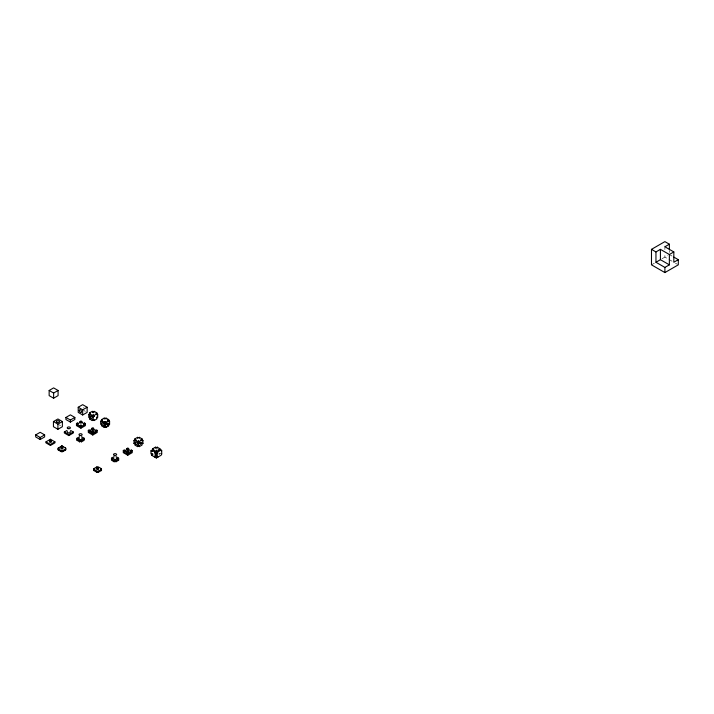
<?xml version="1.0" encoding="UTF-8"?>
<svg xmlns="http://www.w3.org/2000/svg" width="714" height="714" viewBox="0 0 714 714"><rect width="100%" height="100%" fill="white"/><g stroke="black" fill="none" stroke-linecap="round" stroke-linejoin="round"><path stroke-width="0.54" stroke-dasharray="3.57 2.68" d="M651.489 264.84L654.363 263.18M662.021 258.754L667.572 255.55M670.259 255.032L672.044 256.067M672.044 261.226L664.895 257.102L664.895 252.97M675.426 263.18L677.345 264.287M83.574 410.345L85.359 411.38M58.807 424.643L60.592 425.678M669.366 250.391L669.366 252.453M664.895 246.044L664.895 251.935M83.797 407.89A1.58 0.91 60 0 1 83.94 407.337M154.394 454.515A1.58 0.91 60 0 1 153.813 454.184M156.714 449.838A1.58 0.91 60 0 1 157.125 449.597M159.918 453.881L159.017 454.399L159.017 453.363L159.918 453.881"/><path stroke-width="1.07" d="M49.15 390.469L53.621 387.889L58.084 390.469L58.084 395.627L53.621 398.216L49.15 395.627L49.15 390.469L53.621 393.048L58.084 390.469M53.443 421.546L57.914 418.966L62.377 421.546L62.377 426.704L57.914 429.284L53.443 426.704L53.443 421.546L57.914 424.125L62.377 421.546M78.21 407.248L82.672 404.668L87.144 407.248L87.144 412.406L82.672 414.986L78.21 412.406L78.21 407.248L82.672 409.827L87.144 407.248M35.7 434.888L40.171 432.309L44.634 434.888L44.634 436.95L40.171 439.529L35.7 436.95L35.7 434.888L40.171 437.468L44.634 434.888M65.911 417.44L70.383 414.861L74.845 417.44L74.845 419.511L70.383 422.09L65.911 419.511L65.911 417.44L70.383 420.019L74.845 417.44M90.544 414.37L89.652 414.888L89.652 412.817L92.329 411.273L94.114 412.308M89.652 416.949L89.652 419.011L90.544 418.493L88.75 417.467L88.75 414.37L90.544 413.335L89.652 412.817M92.329 412.308L94.114 411.273L96.801 412.817L96.801 414.888L97.693 414.37L97.693 417.467L96.801 417.985M84.502 423.018L84.502 425.08L83.609 424.562L83.609 423.536L84.502 423.018L85.394 423.536L85.394 425.598L80.923 428.177L76.46 425.598L76.46 423.536L77.353 423.018L78.245 423.536L78.245 424.562L77.353 425.08L77.353 423.018M80.03 422.501L80.03 421.465L80.923 420.957L81.815 421.465L81.815 422.501L80.923 423.018L80.03 422.501L77.353 424.045L76.46 423.536M45.982 441.85L50.444 439.271L54.916 441.85L54.916 442.885L50.444 445.465L45.982 442.885L45.982 441.85L50.444 444.429L54.916 441.85M80.03 421.465L80.923 421.983L81.815 421.465M89.652 413.852L92.329 415.405L93.222 414.888L94.114 415.405L96.801 413.852M96.801 412.817L95.908 413.335L97.693 414.37M70.606 430.426L73.283 431.97L73.283 433.005L68.812 435.585L64.349 433.005L64.349 431.97L67.027 430.426M89.652 417.985L90.544 417.467M92.329 415.405L92.329 416.432L93.222 415.914L94.114 416.432L94.114 415.405M92.329 416.432L93.222 416.949L94.114 416.432M77.353 425.08L80.03 426.633L80.03 425.598L80.923 425.08L81.815 425.598L81.815 426.633L84.502 425.08M81.815 425.598L80.923 426.115L80.03 425.598M85.394 423.536L84.502 424.045L81.815 422.501M89.652 419.011L92.329 420.564L94.114 419.529L94.114 420.564L96.801 419.011L96.801 416.949M64.349 431.97L68.812 434.549L73.283 431.97M108.698 425.821L106.011 427.365L106.011 426.338L104.226 427.365L101.54 425.821L101.54 424.785L100.647 424.268L100.647 421.18L101.54 421.688L101.54 419.627L104.226 418.083L105.119 418.591L106.011 418.083L108.698 419.627L108.698 421.688L109.59 421.18L109.59 424.268L107.796 425.303L108.698 425.821L108.698 424.785L107.796 424.268M100.647 421.18L102.441 420.144L102.441 421.18M96.345 431.916L95.453 431.399L95.453 430.372L96.345 429.855L97.238 430.372L97.238 432.434L92.766 435.013L88.304 432.434L88.304 430.372L89.196 429.855L90.089 430.372L90.089 431.399L89.196 431.916L89.196 430.89L91.874 429.337L92.766 429.855L93.659 429.337L96.345 430.89L96.345 431.916L93.659 433.469L91.874 432.434L91.874 433.469L89.196 431.916M91.874 429.337L91.874 428.302L92.766 427.793L93.659 428.302L93.659 429.337M61.931 445.902L58.361 447.964L58.361 450.034L61.038 451.578A1.267 0.732 0 0 0 62.823 451.578L65.51 450.034L65.51 447.964L61.931 445.902L61.931 446.937M91.874 428.302L92.766 428.819L93.659 428.302M101.54 420.662L104.226 422.206L105.119 421.688L106.011 422.206L108.698 420.662M108.698 421.688L107.796 421.18L107.796 420.144L108.698 419.627M58.361 448.999L59.253 448.481L58.361 447.964A1.267 0.732 0 0 0 58.361 448.999L61.038 450.543A1.267 0.732 0 0 0 62.823 450.543L65.51 448.999A1.267 0.732 0 0 0 65.51 447.964M81.458 436.691L84.145 438.235L84.145 440.306L81.458 441.85L80.566 441.332L79.673 441.85L76.996 440.306L76.996 438.235L79.673 436.691M104.226 422.206L104.226 423.241L105.119 422.724L106.011 423.241L106.011 422.206M76.996 440.306L77.888 439.788L77.888 438.753L76.996 439.271L79.673 440.824L80.566 440.306L81.458 440.824L84.145 439.271L83.252 438.753L83.252 439.788M104.226 423.241L105.119 423.759L106.011 423.241M91.874 432.434L92.766 431.916L93.659 432.434L93.659 433.469M91.874 433.469L93.659 432.434M95.453 431.399L97.238 430.372M104.226 427.365L104.226 426.338L105.119 425.821M83.252 438.753L84.145 438.235M133.991 440.422L134.884 440.94L134.884 438.878L137.561 437.325L138.454 437.843L139.355 437.325L142.032 438.878L142.032 440.94L142.925 440.422L142.925 443.519L142.032 444.037L142.032 445.072L139.355 446.616L137.561 445.581L137.561 446.616L134.884 445.072L134.884 444.037L133.991 443.519L133.991 440.422L135.776 439.396L135.776 440.422M133.991 443.519L134.884 443.001M134.884 439.904L137.561 441.457L138.454 440.94L139.355 441.457L142.032 439.904M141.14 440.422L141.14 439.396L142.032 438.878M131.34 450.061L131.34 452.123L130.439 451.605L130.439 450.57L131.34 450.061L132.233 450.57L132.233 452.64L127.761 455.22L123.29 452.64L123.29 450.57L124.182 450.061L125.084 450.57L125.084 451.605L124.182 452.123L124.182 450.061M124.182 451.087L126.869 449.543L126.869 448.508L127.761 447.99L128.654 448.508L128.654 449.543L131.34 451.087M137.561 441.457L137.561 442.484L138.454 441.975L139.355 442.484L139.355 441.457M115.963 456.612L118.64 458.156L118.64 460.227L115.963 461.771L115.07 461.253L114.178 461.771L111.491 460.227L111.491 458.156L114.178 456.612M126.869 448.508L127.761 449.026L128.654 448.508M94.016 470.624L94.016 469.589A1.267 0.732 0 0 1 94.016 468.554L96.702 467.01A1.267 0.732 0 0 1 98.487 467.01L101.174 468.554L101.174 470.624L98.487 472.168A1.267 0.732 0 0 1 96.702 472.168L94.016 470.624A1.267 0.732 0 0 1 93.82 469.741M137.561 442.484L138.454 443.001L139.355 442.484M112.384 459.709L112.384 458.674L111.491 459.191L114.178 460.735L115.07 460.227L115.963 460.735L118.64 459.191L117.748 458.674L117.748 459.709L118.64 460.227M126.869 449.543L127.761 450.061L128.654 449.543M124.182 452.123L126.869 453.667L126.869 452.64L127.761 452.123L128.654 452.64L128.654 453.667L131.34 452.123M137.561 446.616L139.355 445.581L139.355 446.616M117.748 458.674L118.64 458.156M126.869 453.667L128.654 452.64M130.439 451.605L132.233 450.57M94.016 468.554L94.917 469.071L94.016 469.589L96.702 471.133A1.267 0.732 0 0 0 98.487 471.133L101.174 469.589A1.267 0.732 0 0 0 101.174 468.554M152.76 450.784L151.868 451.302L151.868 450.266L154.554 451.81L154.554 452.846L155.447 453.363L155.447 456.46L154.554 455.943L154.554 456.978L156.339 455.943L158.124 456.978A1.267 0.732 -60 0 1 157.232 456.46L157.232 453.363L155.447 452.328L155.447 451.302L152.76 449.749L152.76 448.722L155.447 447.169L157.232 448.205L157.232 447.169L159.918 448.722L159.918 449.749A1.267 0.732 -60 0 1 160.811 450.266A1.267 0.732 -60 0 1 161.703 450.784L161.703 453.881A1.267 0.732 -60 0 1 160.811 455.425L156.339 458.004L151.868 455.425L151.868 453.363M152.76 453.881L151.868 454.399L150.975 453.881L150.975 450.784L153.662 449.231L153.662 450.266M157.232 447.169L155.447 448.205L155.447 447.169M154.554 451.81L156.339 450.784L158.124 451.81L160.811 450.266M159.017 450.266L159.017 449.231L159.918 448.722M154.554 452.846L156.339 451.81L157.232 452.328L157.232 451.302L159.918 449.749M151.868 455.425L152.76 454.907M155.447 453.363L156.339 452.846A1.267 0.732 -60 0 1 157.232 451.302M673.829 257.102L678.3 259.682L678.3 264.84L664.895 272.578L651.489 264.84L651.489 249.356L664.895 241.618L669.366 244.197L669.366 249.356M651.489 249.356L655.952 251.935L660.423 249.356L669.366 254.514L673.829 251.935L673.829 262.261L678.3 259.682M669.366 244.197L664.895 246.776L673.829 251.935M655.952 251.935L655.952 262.261L660.423 259.682L669.366 264.84L669.366 254.514M655.952 262.261L664.895 267.42L669.366 264.84M159.017 449.231L161.703 450.784M107.796 420.144L109.59 421.18M141.14 439.396L142.925 440.422M152.76 448.722L153.662 449.231M160.811 453.363L161.703 453.881M101.54 419.627L102.441 420.144M108.698 423.759L109.59 424.268M134.884 438.878L135.776 439.396M142.032 443.001L142.925 443.519M88.75 414.37L89.652 414.888M150.975 450.784L151.868 451.302M138.454 445.072L139.355 445.581M104.226 426.338L106.011 427.365M94.114 420.564L92.329 419.529L92.329 420.564M88.304 430.372L90.089 431.399M123.29 450.57L125.084 451.605M126.869 452.64L128.654 453.667M76.996 438.235L77.888 438.753M111.491 458.156L112.384 458.674M664.895 267.42L664.895 272.578M660.423 249.356L660.423 259.682M156.339 450.784L156.339 451.81M156.339 452.846L156.339 458.004M139.355 437.325L139.355 438.36M138.454 440.94L138.454 441.975M138.454 443.001L138.454 446.098M137.561 437.325L137.561 438.36M127.761 449.026L127.761 450.061M127.761 452.123L127.761 455.22M115.963 460.735L115.963 461.771M115.07 460.227L115.07 461.253M114.178 460.735L114.178 461.771M106.011 418.083L106.011 419.109M105.119 421.688L105.119 422.724M105.119 423.759L105.119 426.856M104.226 418.083L104.226 419.109M98.487 471.133L98.487 472.168M96.702 467.01L96.702 468.036M96.702 471.133L96.702 472.168M93.222 411.791L93.222 412.817M93.222 414.888L93.222 415.914M93.222 416.949L93.222 420.046M92.766 428.819L92.766 429.855M92.766 432.952L92.766 435.013M82.672 409.827L82.672 414.986M81.458 440.824L81.458 441.85M80.923 421.983L80.923 423.018M80.923 425.08L80.923 428.177M80.566 440.306L80.566 441.332M79.673 440.824L79.673 441.85M70.383 420.019L70.383 422.09M68.812 434.549L68.812 435.585M62.823 450.543L62.823 451.578M61.038 450.543L61.038 451.578M57.914 424.125L57.914 429.284M53.621 393.048L53.621 398.216M50.444 439.271L50.444 440.306M50.444 444.429L50.444 445.465M40.171 437.468L40.171 439.529M107.127 423.107A0.946 0.544 -60 0 1 105.984 424.321M103.2 422.67A0.946 0.544 -60 0 1 103.111 422.34M91.544 432.247A1.267 0.732 0 0 1 92.766 431.702A1.267 0.732 0 0 1 93.989 432.247M70.186 431.515A1.58 0.91 0 0 1 68.812 432.88A1.58 0.91 0 0 1 67.446 431.515M81.682 438.11A1.58 0.91 0 0 1 81.682 439.405A1.58 0.91 0 0 1 79.45 439.405A1.58 0.91 0 0 1 79.45 438.11M51.122 441.466A0.946 0.544 0 0 1 51.176 442.207A0.946 0.544 0 0 1 49.9 442.296A0.946 0.544 0 0 1 49.623 441.582M62.404 448.008A0.946 0.544 0 0 1 62.662 448.838A0.946 0.544 0 0 1 61.208 448.838A0.946 0.544 0 0 1 61.458 448.008M58.361 450.034A1.267 0.732 0 0 1 58.155 449.151M61.038 446.42A1.267 0.732 0 0 1 62.823 446.42M65.51 448.999A1.267 0.732 0 0 1 65.51 450.034M157.232 456.46A1.267 0.732 -60 0 1 156.339 455.943M157.232 453.363A1.267 0.732 -60 0 1 158.124 451.81M98.264 468.687A0.946 0.544 0 0 1 98.264 469.455A0.946 0.544 0 0 1 96.925 469.455A0.946 0.544 0 0 1 96.925 468.687M101.174 469.589A1.267 0.732 0 0 1 101.174 470.624M116.186 458.031A1.58 0.91 0 0 1 116.186 459.316A1.58 0.91 0 0 1 113.954 459.316A1.58 0.91 0 0 1 113.954 458.031M126.664 452.274A1.267 0.732 0 0 1 128.859 452.274M140.471 442.359A0.946 0.544 -60 0 1 139.623 443.59M89.875 416.565A1.58 0.91 60 0 0 91.544 418.645A1.58 0.91 60 0 0 91.544 416.414A1.58 0.91 60 0 0 89.875 416.565M79.325 410.47A1.58 0.91 60 0 0 81.003 412.558A1.58 0.91 60 0 0 81.003 410.327A1.58 0.91 60 0 0 79.325 410.47M101.763 423.366A1.58 0.91 60 0 0 103.441 425.455A1.58 0.91 60 0 0 103.441 423.223A1.58 0.91 60 0 0 101.763 423.366M107.528 424.66A0.946 0.544 -60 0 0 107.832 423.197A0.946 0.544 -60 0 0 106.707 424.187A0.946 0.544 -60 0 0 107.528 424.66M92.133 432.032A1.267 0.732 0 0 0 94.034 431.399A1.267 0.732 0 0 0 92.133 430.774A1.267 0.732 0 0 0 92.133 432.032M57.12 422.34A1.58 0.91 0 0 0 59.494 421.546A1.58 0.91 0 0 0 57.12 420.76A1.58 0.91 0 0 0 57.12 422.34M68.026 428.632A1.58 0.91 0 0 0 70.391 427.838A1.58 0.91 0 0 0 68.026 427.052A1.58 0.91 0 0 0 68.026 428.632M79.781 435.415A1.58 0.91 0 0 0 82.146 434.63A1.58 0.91 0 0 0 79.781 433.835A1.58 0.91 0 0 0 79.781 435.415M49.971 441.297A0.946 0.544 0 0 0 51.399 440.824A0.946 0.544 0 0 0 49.971 440.342A0.946 0.544 0 0 0 49.971 441.297M61.458 447.928A0.946 0.544 0 0 0 62.877 447.455A0.946 0.544 0 0 0 61.458 446.973A0.946 0.544 0 0 0 61.458 447.928M97.122 468.518A0.946 0.544 0 0 0 98.541 468.036A0.946 0.544 0 0 0 97.122 467.563A0.946 0.544 0 0 0 97.122 468.518M114.276 455.336A1.58 0.91 0 0 0 116.65 454.55A1.58 0.91 0 0 0 114.276 453.756A1.58 0.91 0 0 0 114.276 455.336M127.128 452.239A1.267 0.732 0 0 0 129.029 451.605A1.267 0.732 0 0 0 127.128 450.971A1.267 0.732 0 0 0 127.128 452.239M135.107 442.618A1.58 0.91 60 0 0 136.785 444.706A1.58 0.91 60 0 0 136.785 442.466A1.58 0.91 60 0 0 135.107 442.618M140.863 443.912A0.946 0.544 -60 0 0 141.167 442.439A0.946 0.544 -60 0 0 140.042 443.439A0.946 0.544 -60 0 0 140.863 443.912"/></g></svg>
